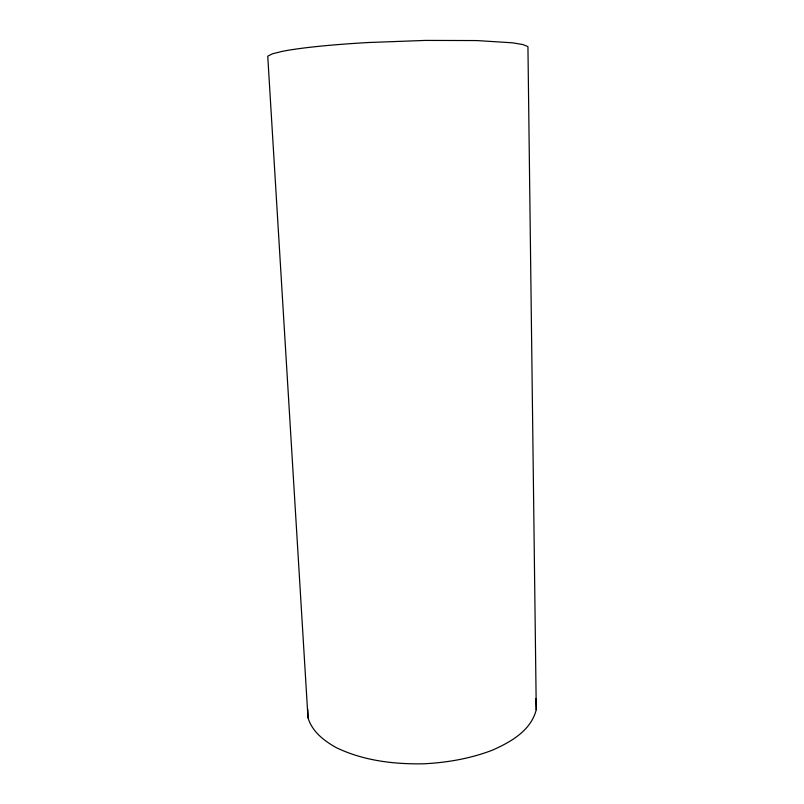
<?xml version="1.0" encoding="UTF-8"?>
<svg xmlns="http://www.w3.org/2000/svg" width="804" height="804" viewBox="0 0 804 804"><rect width="100%" height="100%" fill="white"/><g stroke="black" fill="none" stroke-linecap="round" stroke-linejoin="round"><path stroke-width="1.21" d="M536.258 709.681C531.082 730.565 510.711 742.042 492.45 750.152C470.461 758.574 447.135 762.634 423.668 763.8C393.88 764.343 363.388 760.715 336.293 747.64C324.102 740.836 312.153 731.7 307.992 717.751L267.742 56.2L272.435 53.818L282.455 51.325A130.831 11.176 -2.1 0 1 368.664 42.511L425.607 40.411L476.842 40.562L512.64 42.823L522.942 44.572L527.937 46.602L536.258 709.681L535.876 698.736M307.761 709.249L307.992 717.751"/></g></svg>
